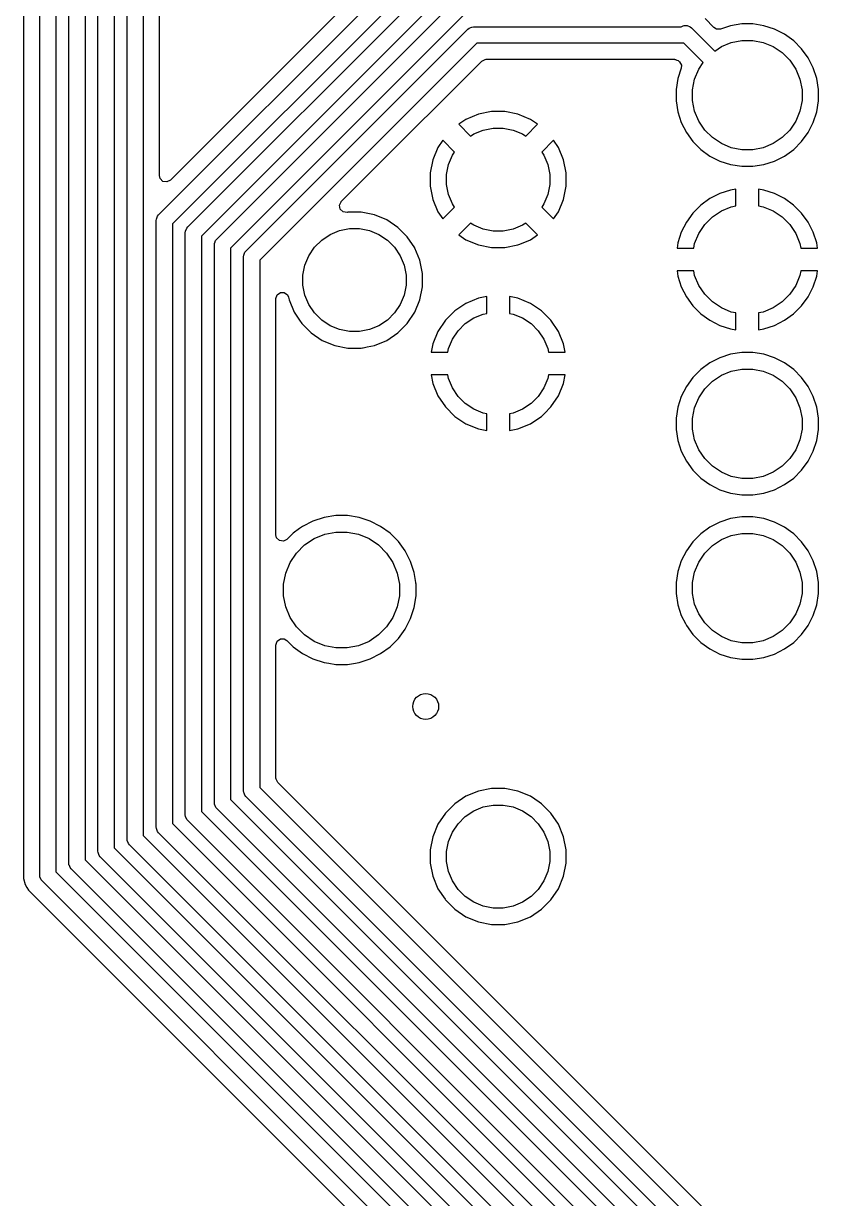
# Model space of a CAD drawing. Extents: x 0 to 130, y -140 to 0.
# Drawn here: x 31.28 to 43.57, y -117.61 to -99.44 of the extents above; entities that cross this region are included whole.
import ezdxf

# ---------------------------------------------------------------- set-up
doc = ezdxf.new("R2010")
doc.units = 0
doc.layers.add('BLACK', color=7, linetype='CONTINUOUS')

msp = doc.modelspace()

# ---------------------------------------------------------------- linework, layer by layer
at = {"layer": 'BLACK', "linetype": 'CONTINUOUS'}
for p, q in [((31.2845, -94.161377), (31.2845, -112.658207)), ((31.535, -112.608772), (31.535, -94.210812)), ((31.785, -94.262588), (31.785, -112.556996)), ((31.985, -112.422376), (31.985, -94.397208)), ((32.235, -94.448984), (32.235, -112.370599)), ((32.435, -112.23598), (32.435, -94.583604)), ((32.685, -94.63538), (32.685, -112.184204)), ((32.885, -112.049584), (32.885, -94.77)), ((33.135, -94.821776), (33.135, -111.997808)), ((33.3855, -101.794266), (33.3855, -95.686532)), ((33.371612, -102.401424), (39.95, -95.823035)), ((39.670504, -95.74827), (33.554504, -101.86427)), ((40.163389, -95.9632), (33.585, -102.541588)), ((33.821612, -102.58782), (40.4, -96.009431)), ((40.613389, -96.149596), (34.035, -102.727984)), ((34.271612, -102.774216), (37.964216, -99.081611)), ((38.104381, -99.295), (34.485, -102.91438)), ((34.721612, -102.960612), (38.150611, -99.531612)), ((38.150611, -99.531612), (38.169553, -99.516067)), ((38.169553, -99.516067), (38.169554, -99.516066)), ((38.169554, -99.516066), (38.195949, -99.505133)), ((38.195949, -99.505133), (38.214613, -99.497402)), ((38.214613, -99.497402), (38.214614, -99.497402)), ((38.214614, -99.497402), (38.239, -99.495)), ((38.239, -99.495), (41.447855, -99.495)), ((41.447855, -99.495), (41.448752, -99.494264)), ((41.448752, -99.494264), (41.480613, -99.481066)), ((41.480613, -99.481066), (41.493811, -99.4756)), ((41.493811, -99.4756), (41.542585, -99.4756)), ((41.542585, -99.4756), (41.587645, -99.494264)), ((41.587645, -99.494264), (41.587655, -99.494274)), ((41.587655, -99.494274), (41.606586, -99.50981)), ((41.606586, -99.50981), (41.966104, -99.869328)), ((41.954547, -99.50351), (41.818674, -99.367637)), ((41.993959, -99.527661), (41.954547, -99.50351)), ((42.055144, -99.527661), (41.993959, -99.527661)), ((42.212301, -99.476597), (42.055144, -99.527661)), ((42.383386, -99.4495), (42.212301, -99.476597)), ((42.383389, -99.4495), (42.383386, -99.4495)), ((42.556611, -99.4495), (42.383389, -99.4495)), ((42.556614, -99.4495), (42.556611, -99.4495)), ((42.727702, -99.476597), (42.556614, -99.4495)), ((42.727706, -99.476598), (42.727702, -99.476597)), ((42.892438, -99.530123), (42.727706, -99.476598)), ((42.892441, -99.530125), (42.892438, -99.530123)), ((43.046785, -99.608766), (42.892441, -99.530125)), ((42.223258, -99.736601), (42.386685, -99.704093)), ((42.386685, -99.704093), (42.553315, -99.704093)), ((42.553315, -99.704093), (42.716742, -99.736601)), ((43.046787, -99.608767), (43.046785, -99.608766)), ((43.046788, -99.608768), (43.046787, -99.608767)), ((43.186928, -99.710586), (43.046788, -99.608768)), ((43.309414, -99.833072), (43.186928, -99.710586)), ((38.290777, -99.745), (34.935, -103.100776)), ((41.488224, -99.745), (38.290777, -99.745)), ((41.789328, -100.046104), (41.488224, -99.745)), ((41.966104, -99.869328), (42.069313, -99.800367)), ((42.069313, -99.800367), (42.223258, -99.736601)), ((42.716742, -99.736601), (42.870687, -99.800367)), ((42.870687, -99.800367), (43.009234, -99.892941)), ((43.009234, -99.892941), (43.127059, -100.010766)), ((43.411232, -99.973212), (43.309414, -99.833072)), ((36.638254, -101.751781), (38.365541, -100.024496)), ((38.365541, -100.024496), (38.420058, -99.996719)), ((38.420058, -99.996719), (38.435545, -99.9955)), ((38.435545, -99.9955), (41.343455, -99.9955)), ((41.343455, -99.9955), (41.351052, -99.997968)), ((41.351052, -99.997968), (41.358942, -99.996719)), ((41.358942, -99.996719), (41.379597, -100.007243)), ((41.379597, -100.007243), (41.401646, -100.014407)), ((41.401646, -100.014407), (41.413459, -100.024496)), ((41.413459, -100.024496), (41.42351, -100.034547)), ((41.42351, -100.034547), (41.451287, -100.089064)), ((41.720367, -100.149313), (41.789328, -100.046104)), ((43.127059, -100.010766), (43.219633, -100.149313)), ((43.489873, -100.127555), (43.411232, -99.973212)), ((41.447661, -100.135144), (41.396597, -100.292301)), ((41.451287, -100.089064), (41.447661, -100.135144)), ((41.656601, -100.303258), (41.720367, -100.149313)), ((43.219633, -100.149313), (43.283399, -100.303258)), ((43.489873, -100.127557), (43.489873, -100.127555)), ((43.489874, -100.127558), (43.489873, -100.127557)), ((43.489876, -100.127561), (43.489874, -100.127558)), ((43.543401, -100.292293), (43.489876, -100.127561)), ((41.396597, -100.292301), (41.3695, -100.463385)), ((41.624093, -100.466685), (41.656601, -100.303258)), ((43.283399, -100.303258), (43.315907, -100.466685)), ((43.543402, -100.292297), (43.543401, -100.292293)), ((43.5705, -100.463385), (43.543402, -100.292297)), ((41.3695, -100.463385), (41.3695, -100.636614)), ((41.624093, -100.633315), (41.624093, -100.466685)), ((43.315907, -100.466685), (43.315907, -100.633315)), ((43.5705, -100.636614), (43.5705, -100.463385)), ((38.516581, -100.8052), (38.313727, -100.845549)), ((38.723418, -100.8052), (38.516581, -100.8052)), ((38.926272, -100.845549), (38.723418, -100.8052)), ((41.3695, -100.636614), (41.396597, -100.807702)), ((41.396597, -100.807702), (41.396598, -100.807706)), ((41.396598, -100.807706), (41.450123, -100.972438)), ((41.656601, -100.796742), (41.624093, -100.633315)), ((41.720367, -100.950687), (41.656601, -100.796742)), ((43.283399, -100.796742), (43.219633, -100.950687)), ((43.315907, -100.633315), (43.283399, -100.796742)), ((43.489876, -100.972438), (43.543401, -100.807706)), ((43.543401, -100.807706), (43.543402, -100.807702)), ((43.543402, -100.807702), (43.5705, -100.636614)), ((38.122638, -100.924701), (38.011349, -100.999061)), ((38.313727, -100.845549), (38.122638, -100.924701)), ((39.11736, -100.924701), (38.926272, -100.845549)), ((39.117374, -100.924708), (39.11736, -100.924701)), ((39.22865, -100.99906), (39.117374, -100.924708)), ((41.450123, -100.972438), (41.450125, -100.972441)), ((41.450125, -100.972441), (41.450126, -100.972444)), ((41.450126, -100.972444), (41.450127, -100.972445)), ((41.450127, -100.972445), (41.528768, -101.126788)), ((41.812941, -101.089234), (41.720367, -100.950687)), ((43.219633, -100.950687), (43.127059, -101.089234)), ((43.411232, -101.126788), (43.489873, -100.972445)), ((43.489873, -100.972445), (43.489874, -100.97244)), ((43.489874, -100.97244), (43.489876, -100.972438)), ((38.011349, -100.999061), (38.194367, -101.182079)), ((38.194367, -101.182079), (38.242883, -101.149663)), ((38.242883, -101.149663), (38.387772, -101.089648)), ((38.387772, -101.089648), (38.541586, -101.059052)), ((38.541586, -101.059052), (38.698414, -101.059052)), ((38.698414, -101.059052), (38.852228, -101.089648)), ((38.852228, -101.089648), (38.997117, -101.149663)), ((38.997117, -101.149663), (39.04563, -101.182078)), ((39.04563, -101.182078), (39.22865, -100.99906)), ((41.528768, -101.126788), (41.630586, -101.266928)), ((41.930766, -101.207059), (41.812941, -101.089234)), ((43.127059, -101.089234), (43.009234, -101.207059)), ((43.309414, -101.266928), (43.411232, -101.126788)), ((37.763861, -101.246549), (37.689501, -101.357838)), ((37.946879, -101.429567), (37.763861, -101.246549)), ((39.476137, -101.246549), (39.293119, -101.429566)), ((39.550498, -101.357839), (39.476137, -101.246549)), ((41.630586, -101.266928), (41.753072, -101.389414)), ((42.069313, -101.299633), (41.930766, -101.207059)), ((42.223258, -101.363399), (42.069313, -101.299633)), ((42.870687, -101.299633), (42.716742, -101.363399)), ((43.009234, -101.207059), (42.870687, -101.299633)), ((43.186928, -101.389414), (43.309414, -101.266928)), ((37.689501, -101.357838), (37.610349, -101.548927)), ((37.854448, -101.622972), (37.914463, -101.478083)), ((37.914463, -101.478083), (37.946879, -101.429567)), ((39.293119, -101.429566), (39.325537, -101.478083)), ((39.325537, -101.478083), (39.385552, -101.622972)), ((39.62965, -101.548927), (39.550498, -101.357839)), ((41.753072, -101.389414), (41.893212, -101.491232)), ((41.893212, -101.491232), (42.047555, -101.569873)), ((42.386685, -101.395907), (42.223258, -101.363399)), ((42.553315, -101.395907), (42.386685, -101.395907)), ((42.716742, -101.363399), (42.553315, -101.395907)), ((42.892445, -101.569873), (43.046788, -101.491232)), ((43.046788, -101.491232), (43.186928, -101.389414)), ((37.610349, -101.548927), (37.57, -101.751781)), ((37.823852, -101.776786), (37.854448, -101.622972)), ((39.385552, -101.622972), (39.416148, -101.776786)), ((39.669999, -101.751781), (39.62965, -101.548927)), ((42.047555, -101.569873), (42.047557, -101.569873)), ((42.047557, -101.569873), (42.047558, -101.569874)), ((42.047558, -101.569874), (42.047561, -101.569876)), ((42.047561, -101.569876), (42.212293, -101.623401)), ((42.212293, -101.623401), (42.212297, -101.623402)), ((42.212297, -101.623402), (42.383386, -101.6505)), ((42.383386, -101.6505), (42.383389, -101.6505)), ((42.383389, -101.6505), (42.556614, -101.6505)), ((42.556614, -101.6505), (42.727702, -101.623402)), ((42.727702, -101.623402), (42.727706, -101.623401)), ((42.727706, -101.623401), (42.892438, -101.569876)), ((42.892438, -101.569876), (42.89244, -101.569874)), ((42.89244, -101.569874), (42.892445, -101.569873)), ((33.39629, -101.839211), (33.3855, -101.794266)), ((33.439555, -101.882476), (33.39629, -101.839211)), ((33.499987, -101.892047), (33.439555, -101.882476)), ((33.554504, -101.86427), (33.499987, -101.892047)), ((36.195231, -102.194804), (36.638254, -101.751781)), ((37.57, -101.751781), (37.57, -101.958618)), ((37.823852, -101.933614), (37.823852, -101.776786)), ((39.416148, -101.776786), (39.416148, -101.933614)), ((39.67, -101.751786), (39.669999, -101.751781)), ((39.67, -101.958613), (39.67, -101.751786)), ((37.57, -101.958618), (37.610349, -102.161472)), ((37.854448, -102.087428), (37.823852, -101.933614)), ((39.416148, -101.933614), (39.385552, -102.087428)), ((39.62965, -102.161472), (39.669999, -101.958618)), ((39.669999, -101.958618), (39.67, -101.958613)), ((42.047751, -102.070588), (41.893475, -102.149195)), ((42.212412, -102.017086), (42.047751, -102.070588)), ((42.294999, -102.004005), (42.212412, -102.017086)), ((42.295, -102.004005), (42.294999, -102.004005)), ((42.295, -102.26233), (42.295, -102.004005)), ((42.727587, -102.017086), (42.645, -102.004005)), ((42.645, -102.004005), (42.645, -102.26233)), ((42.892248, -102.070588), (42.727587, -102.017086)), ((43.046524, -102.149195), (42.892248, -102.070588)), ((36.166949, -102.253142), (36.192567, -102.197577)), ((36.178885, -102.313151), (36.166949, -102.253142)), ((36.192567, -102.197577), (36.195231, -102.194804)), ((37.610349, -102.161472), (37.689501, -102.35256)), ((37.914463, -102.232317), (37.854448, -102.087428)), ((37.946878, -102.28083), (37.914463, -102.232317)), ((39.325537, -102.232317), (39.29312, -102.280832)), ((39.385552, -102.087428), (39.325537, -102.232317)), ((39.550498, -102.352561), (39.62965, -102.161472)), ((41.753403, -102.250962), (41.630962, -102.373403)), ((41.893471, -102.149197), (41.753403, -102.250962)), ((41.893475, -102.149195), (41.893471, -102.149197)), ((42.223258, -102.276601), (42.295, -102.26233)), ((42.645, -102.26233), (42.716742, -102.276601)), ((43.046528, -102.149197), (43.046524, -102.149195)), ((43.186596, -102.250962), (43.046528, -102.149197)), ((43.309037, -102.373403), (43.186596, -102.250962)), ((33.337402, -102.465426), (33.356066, -102.420366)), ((33.356066, -102.420366), (33.356071, -102.42036)), ((33.356071, -102.42036), (33.371612, -102.401424)), ((36.223814, -102.354685), (36.178885, -102.313151)), ((36.284575, -102.361878), (36.223814, -102.354685)), ((36.296526, -102.3595), (36.284575, -102.361878)), ((36.296535, -102.3595), (36.296526, -102.3595)), ((36.503465, -102.3595), (36.296535, -102.3595)), ((36.503467, -102.3595), (36.503465, -102.3595)), ((36.706418, -102.399869), (36.503467, -102.3595)), ((36.897597, -102.479058), (36.706418, -102.399869)), ((37.689501, -102.35256), (37.689508, -102.352574)), ((37.689508, -102.352574), (37.76386, -102.463849)), ((37.76386, -102.463849), (37.946878, -102.28083)), ((39.29312, -102.280832), (39.476137, -102.463849)), ((39.476137, -102.463849), (39.550498, -102.352561)), ((41.630962, -102.373403), (41.529197, -102.513471)), ((41.812941, -102.550766), (41.930766, -102.432941)), ((41.930766, -102.432941), (42.069313, -102.340367)), ((42.069313, -102.340367), (42.223258, -102.276601)), ((42.716742, -102.276601), (42.870687, -102.340367)), ((42.870687, -102.340367), (43.009234, -102.432941)), ((43.009234, -102.432941), (43.127059, -102.550766)), ((43.410802, -102.513471), (43.309037, -102.373403)), ((33.335, -102.489812), (33.337402, -102.465426)), ((33.335, -111.863188), (33.335, -102.489812)), ((33.585, -102.541588), (33.585, -111.811411)), ((33.787402, -102.651822), (33.806066, -102.606762)), ((33.806066, -102.606762), (33.806071, -102.606756)), ((33.806071, -102.606756), (33.821612, -102.58782)), ((36.167772, -102.644448), (36.321586, -102.613852)), ((36.321586, -102.613852), (36.478414, -102.613852)), ((36.478414, -102.613852), (36.632228, -102.644448)), ((37.069651, -102.59402), (36.897597, -102.479058)), ((37.069655, -102.594023), (37.069651, -102.59402)), ((37.215977, -102.740345), (37.069655, -102.594023)), ((38.194366, -102.528319), (38.011349, -102.711337)), ((38.242883, -102.560737), (38.194366, -102.528319)), ((38.387772, -102.620752), (38.242883, -102.560737)), ((38.541586, -102.651348), (38.387772, -102.620752)), ((38.852228, -102.620752), (38.698414, -102.651348)), ((38.997117, -102.560737), (38.852228, -102.620752)), ((39.045632, -102.52832), (38.997117, -102.560737)), ((39.228649, -102.711337), (39.045632, -102.52832)), ((41.529195, -102.513475), (41.450588, -102.667751)), ((41.529197, -102.513471), (41.529195, -102.513475)), ((41.720367, -102.689313), (41.812941, -102.550766)), ((43.127059, -102.550766), (43.219633, -102.689313)), ((43.410804, -102.513475), (43.410802, -102.513471)), ((43.489411, -102.667751), (43.410804, -102.513475)), ((33.785, -102.676208), (33.787402, -102.651822)), ((33.785, -111.676792), (33.785, -102.676208)), ((34.035, -102.727984), (34.035, -111.625016)), ((34.239804, -102.83242), (34.253727, -102.798806)), ((34.253727, -102.798806), (34.256066, -102.793158)), ((34.256066, -102.793158), (34.256071, -102.793152)), ((34.256071, -102.793152), (34.271612, -102.774216)), ((35.781592, -102.902485), (35.892485, -102.791592)), ((35.892485, -102.791592), (36.022883, -102.704463)), ((36.022883, -102.704463), (36.167772, -102.644448)), ((36.632228, -102.644448), (36.777117, -102.704463)), ((36.777117, -102.704463), (36.907515, -102.791592)), ((36.907515, -102.791592), (37.018408, -102.902485)), ((37.330941, -102.912402), (37.215977, -102.740345)), ((38.011349, -102.711337), (38.122639, -102.785698)), ((38.122639, -102.785698), (38.313727, -102.86485)), ((38.698414, -102.651348), (38.541586, -102.651348)), ((38.954575, -102.853127), (39.117361, -102.785698)), ((39.117361, -102.785698), (39.228649, -102.711337)), ((41.450588, -102.667751), (41.397084, -102.83242)), ((41.656601, -102.843258), (41.720367, -102.689313)), ((43.219633, -102.689313), (43.283399, -102.843258)), ((43.542915, -102.83242), (43.489411, -102.667751)), ((34.235, -102.862604), (34.237402, -102.838218)), ((34.235, -111.490396), (34.235, -102.862604)), ((34.237402, -102.838218), (34.239804, -102.83242)), ((34.485, -102.91438), (34.485, -111.438619)), ((34.687402, -103.024614), (34.706066, -102.979554)), ((34.706066, -102.979554), (34.706071, -102.979548)), ((34.706071, -102.979548), (34.721612, -102.960612)), ((35.694463, -103.032883), (35.781592, -102.902485)), ((37.018408, -102.902485), (37.105537, -103.032883)), ((37.332017, -102.915), (37.330941, -102.912402)), ((37.41013, -103.10358), (37.332017, -102.915)), ((38.313727, -102.86485), (38.516581, -102.905199)), ((38.516581, -102.905199), (38.516586, -102.9052)), ((38.516586, -102.9052), (38.723414, -102.9052)), ((38.723414, -102.9052), (38.723418, -102.905199)), ((38.723418, -102.905199), (38.926273, -102.864849)), ((38.926273, -102.864849), (38.926275, -102.864849)), ((38.926275, -102.864849), (38.954572, -102.853128)), ((38.954572, -102.853128), (38.954575, -102.853127)), ((41.397084, -102.83242), (41.384006, -102.915)), ((41.384006, -102.915), (41.64233, -102.915)), ((41.64233, -102.915), (41.656601, -102.843258)), ((43.283399, -102.843258), (43.29767, -102.915)), ((43.29767, -102.915), (43.555994, -102.915)), ((43.555994, -102.915), (43.542915, -102.83242)), ((34.685, -103.049), (34.687402, -103.024614)), ((34.685, -111.304), (34.685, -103.049)), ((34.935, -103.100776), (34.935, -111.252223)), ((35.634448, -103.177772), (35.694463, -103.032883)), ((37.105537, -103.032883), (37.165552, -103.177772)), ((37.4505, -103.306535), (37.41013, -103.10358)), ((35.603852, -103.331586), (35.634448, -103.177772)), ((35.603852, -103.488414), (35.603852, -103.331586)), ((37.165552, -103.177772), (37.196148, -103.331586)), ((37.196148, -103.331586), (37.196148, -103.488414)), ((37.4505, -103.513465), (37.4505, -103.306535)), ((41.384006, -103.265), (41.397084, -103.347579)), ((41.64233, -103.265), (41.384006, -103.265)), ((41.397084, -103.347579), (41.450588, -103.512248)), ((41.656601, -103.336742), (41.64233, -103.265)), ((41.720367, -103.490687), (41.656601, -103.336742)), ((43.283399, -103.336742), (43.219633, -103.490687)), ((43.29767, -103.265), (43.283399, -103.336742)), ((43.555994, -103.265), (43.29767, -103.265)), ((43.489411, -103.512248), (43.542915, -103.347579)), ((43.542915, -103.347579), (43.555994, -103.265)), ((35.634448, -103.642228), (35.603852, -103.488414)), ((37.196148, -103.488414), (37.165552, -103.642228)), ((37.41013, -103.71642), (37.4505, -103.513465)), ((41.450588, -103.512248), (41.529195, -103.666524)), ((41.812941, -103.629234), (41.720367, -103.490687)), ((43.219633, -103.490687), (43.127059, -103.629234)), ((43.410804, -103.666524), (43.489411, -103.512248)), ((35.1855, -103.694147), (35.204407, -103.635956)), ((35.1855, -104.524999), (35.1855, -103.694147)), ((35.204407, -103.635956), (35.253907, -103.599992)), ((35.253907, -103.599992), (35.315093, -103.599992)), ((35.315093, -103.599992), (35.364593, -103.635956)), ((35.364593, -103.635956), (35.381598, -103.674833)), ((35.381598, -103.674833), (35.389869, -103.716418)), ((35.389869, -103.716418), (35.469058, -103.907597)), ((35.694463, -103.787117), (35.634448, -103.642228)), ((37.165552, -103.642228), (37.105537, -103.787117)), ((37.330941, -103.907598), (37.41013, -103.71642)), ((38.313722, -103.690351), (38.122639, -103.769501)), ((38.313728, -103.690349), (38.313722, -103.690351)), ((38.445, -103.664237), (38.313728, -103.690349)), ((38.445, -103.923064), (38.445, -103.664237)), ((38.926271, -103.690349), (38.795, -103.664237)), ((38.795, -103.664237), (38.795, -103.923064)), ((38.926277, -103.690351), (38.926271, -103.690349)), ((39.11736, -103.769501), (38.926277, -103.690351)), ((41.529195, -103.666524), (41.529197, -103.666528)), ((41.529197, -103.666528), (41.630962, -103.806596)), ((41.930766, -103.747059), (41.812941, -103.629234)), ((43.127059, -103.629234), (43.009234, -103.747059)), ((43.309037, -103.806596), (43.410802, -103.666528)), ((43.410802, -103.666528), (43.410804, -103.666524)), ((35.781592, -103.917515), (35.694463, -103.787117)), ((37.105537, -103.787117), (37.018408, -103.917515)), ((37.95067, -103.884405), (37.804405, -104.03067)), ((38.122625, -103.769508), (37.95067, -103.884405)), ((38.122639, -103.769501), (38.122625, -103.769508)), ((39.117374, -103.769508), (39.11736, -103.769501)), ((39.289329, -103.884405), (39.117374, -103.769508)), ((39.435594, -104.03067), (39.289329, -103.884405)), ((41.630962, -103.806596), (41.753403, -103.929037)), ((42.069313, -103.839633), (41.930766, -103.747059)), ((42.223258, -103.903399), (42.069313, -103.839633)), ((42.870687, -103.839633), (42.716742, -103.903399)), ((43.009234, -103.747059), (42.870687, -103.839633)), ((43.186596, -103.929037), (43.309037, -103.806596)), ((35.469058, -103.907597), (35.551382, -104.030804)), ((35.551382, -104.030804), (35.584023, -104.079655)), ((35.584023, -104.079655), (35.730345, -104.225977)), ((35.892485, -104.028408), (35.781592, -103.917515)), ((36.022883, -104.115537), (35.892485, -104.028408)), ((36.907515, -104.028408), (36.777117, -104.115537)), ((37.018408, -103.917515), (36.907515, -104.028408)), ((37.069655, -104.225977), (37.215977, -104.079655)), ((37.215977, -104.079655), (37.330941, -103.907598)), ((37.804405, -104.03067), (37.689508, -104.202625)), ((38.001592, -104.192485), (38.112485, -104.081592)), ((38.112485, -104.081592), (38.242883, -103.994463)), ((38.242883, -103.994463), (38.387772, -103.934448)), ((38.387772, -103.934448), (38.445, -103.923064)), ((38.795, -103.923064), (38.852228, -103.934448)), ((38.852228, -103.934448), (38.997117, -103.994463)), ((38.997117, -103.994463), (39.127515, -104.081592)), ((39.127515, -104.081592), (39.238408, -104.192485)), ((39.550491, -104.202625), (39.435594, -104.03067)), ((41.753403, -103.929037), (41.893471, -104.030802)), ((41.893471, -104.030802), (41.893475, -104.030804)), ((41.893475, -104.030804), (42.047751, -104.109411)), ((42.295, -103.917669), (42.223258, -103.903399)), ((42.295, -104.175994), (42.295, -103.917669)), ((42.716742, -103.903399), (42.645, -103.917669)), ((42.645, -103.917669), (42.645, -104.175993)), ((42.892248, -104.109411), (43.046524, -104.030804)), ((43.046524, -104.030804), (43.046528, -104.030802)), ((43.046528, -104.030802), (43.186596, -103.929037)), ((35.730345, -104.225977), (35.902402, -104.340941)), ((36.167772, -104.175552), (36.022883, -104.115537)), ((36.321586, -104.206148), (36.167772, -104.175552)), ((36.478414, -104.206148), (36.321586, -104.206148)), ((36.632228, -104.175552), (36.478414, -104.206148)), ((36.777117, -104.115537), (36.632228, -104.175552)), ((36.897598, -104.340941), (37.069655, -104.225977)), ((37.689501, -104.202639), (37.610349, -104.393728)), ((37.689508, -104.202625), (37.689501, -104.202639)), ((37.914463, -104.322883), (38.001592, -104.192485)), ((39.238408, -104.192485), (39.325537, -104.322883)), ((39.550498, -104.202639), (39.550491, -104.202625)), ((39.62965, -104.393728), (39.550498, -104.202639)), ((42.047751, -104.109411), (42.21242, -104.162915)), ((42.21242, -104.162915), (42.295, -104.175994)), ((42.645, -104.175993), (42.727579, -104.162915)), ((42.727579, -104.162915), (42.892248, -104.109411)), ((35.902402, -104.340941), (36.09358, -104.42013)), ((36.09358, -104.42013), (36.296535, -104.4605)), ((36.53357, -104.454512), (36.594998, -104.442293)), ((36.594998, -104.442293), (36.70642, -104.42013)), ((36.70642, -104.42013), (36.897598, -104.340941)), ((37.610349, -104.393728), (37.584239, -104.524999)), ((37.854448, -104.467772), (37.914463, -104.322883)), ((39.325537, -104.322883), (39.385552, -104.467772)), ((39.65576, -104.524999), (39.62965, -104.393728)), ((35.1855, -107.348439), (35.1855, -104.524999)), ((36.296535, -104.4605), (36.296536, -104.4605)), ((36.296536, -104.4605), (36.503464, -104.4605)), ((36.503464, -104.4605), (36.503465, -104.4605)), ((36.503465, -104.4605), (36.522997, -104.456614)), ((36.522997, -104.456614), (36.53357, -104.454512)), ((37.584239, -104.524999), (37.58424, -104.525)), ((37.58424, -104.525), (37.843064, -104.525)), ((37.843064, -104.525), (37.854448, -104.467772)), ((39.385552, -104.467772), (39.396936, -104.525)), ((39.396936, -104.525), (39.65576, -104.525)), ((39.65576, -104.525), (39.65576, -104.524999)), ((42.047558, -104.610125), (41.893214, -104.688766)), ((42.047561, -104.610123), (42.047558, -104.610125)), ((42.212293, -104.556598), (42.047561, -104.610123)), ((42.212297, -104.556597), (42.212293, -104.556598)), ((42.383386, -104.5295), (42.212297, -104.556597)), ((42.383389, -104.5295), (42.383386, -104.5295)), ((42.556611, -104.5295), (42.383389, -104.5295)), ((42.556614, -104.5295), (42.556611, -104.5295)), ((42.727702, -104.556597), (42.556614, -104.5295)), ((42.727706, -104.556598), (42.727702, -104.556597)), ((42.892438, -104.610123), (42.727706, -104.556598)), ((42.892441, -104.610125), (42.892438, -104.610123)), ((43.046785, -104.688766), (42.892441, -104.610125)), ((41.753073, -104.790585), (41.630585, -104.913073)), ((41.893214, -104.688766), (41.753073, -104.790585)), ((42.223258, -104.816601), (42.386685, -104.784093)), ((42.386685, -104.784093), (42.553315, -104.784093)), ((42.553315, -104.784093), (42.716742, -104.816601)), ((43.046787, -104.688767), (43.046785, -104.688766)), ((43.046788, -104.688768), (43.046787, -104.688767)), ((43.186928, -104.790586), (43.046788, -104.688768)), ((43.309414, -104.913072), (43.186928, -104.790586)), ((37.584239, -104.875), (37.610349, -105.006271)), ((37.843064, -104.875), (37.584239, -104.875)), ((37.854448, -104.932228), (37.843064, -104.875)), ((37.914463, -105.077117), (37.854448, -104.932228)), ((39.385552, -104.932228), (39.325537, -105.077117)), ((39.396936, -104.875), (39.385552, -104.932228)), ((39.655761, -104.875), (39.396936, -104.875)), ((39.62965, -105.006271), (39.655761, -104.875)), ((41.630585, -104.913073), (41.528766, -105.053214)), ((41.812941, -105.090766), (41.930766, -104.972941)), ((41.930766, -104.972941), (42.069313, -104.880367)), ((42.069313, -104.880367), (42.223258, -104.816601)), ((42.716742, -104.816601), (42.870687, -104.880367)), ((42.870687, -104.880367), (43.009234, -104.972941)), ((43.009234, -104.972941), (43.127059, -105.090766)), ((43.411232, -105.053212), (43.309414, -104.913072)), ((37.610349, -105.006271), (37.689501, -105.19736)), ((38.001592, -105.207515), (37.914463, -105.077117)), ((39.325537, -105.077117), (39.238408, -105.207515)), ((39.550498, -105.19736), (39.62965, -105.006271)), ((41.528766, -105.053214), (41.450125, -105.207558)), ((41.720367, -105.229313), (41.812941, -105.090766)), ((43.127059, -105.090766), (43.219633, -105.229313)), ((43.489873, -105.207555), (43.411232, -105.053212)), ((37.689501, -105.19736), (37.689508, -105.197374)), ((37.689508, -105.197374), (37.804405, -105.369329)), ((38.112485, -105.318408), (38.001592, -105.207515)), ((38.242883, -105.405537), (38.112485, -105.318408)), ((39.127515, -105.318408), (38.997117, -105.405537)), ((39.238408, -105.207515), (39.127515, -105.318408)), ((39.435594, -105.369329), (39.550491, -105.197374)), ((39.550491, -105.197374), (39.550498, -105.19736)), ((41.450123, -105.207561), (41.396598, -105.372293)), ((41.450125, -105.207558), (41.450123, -105.207561)), ((41.656601, -105.383258), (41.720367, -105.229313)), ((43.219633, -105.229313), (43.283399, -105.383258)), ((43.489873, -105.207557), (43.489873, -105.207555)), ((43.489874, -105.207558), (43.489873, -105.207557)), ((43.489876, -105.207561), (43.489874, -105.207558)), ((43.543401, -105.372293), (43.489876, -105.207561)), ((37.804405, -105.369329), (37.95067, -105.515594)), ((37.95067, -105.515594), (38.122625, -105.630491)), ((38.387772, -105.465552), (38.242883, -105.405537)), ((38.445, -105.476935), (38.387772, -105.465552)), ((38.445, -105.73576), (38.445, -105.476935)), ((38.852228, -105.465552), (38.795, -105.476935)), ((38.795, -105.476935), (38.795, -105.73576)), ((38.997117, -105.405537), (38.852228, -105.465552)), ((39.247737, -105.543385), (39.289329, -105.515594)), ((39.289329, -105.515594), (39.335429, -105.469495)), ((39.335429, -105.469495), (39.435594, -105.369329)), ((41.396597, -105.372297), (41.3695, -105.543385)), ((41.396598, -105.372293), (41.396597, -105.372297)), ((41.624093, -105.546685), (41.656601, -105.383258)), ((43.283399, -105.383258), (43.315907, -105.546685)), ((43.543402, -105.372297), (43.543401, -105.372293)), ((43.5705, -105.543385), (43.543402, -105.372297)), ((38.122625, -105.630491), (38.122639, -105.630498)), ((38.122639, -105.630498), (38.313728, -105.70965)), ((38.313728, -105.70965), (38.313727, -105.70965)), ((38.313727, -105.70965), (38.444999, -105.73576)), ((38.795, -105.73576), (38.926271, -105.70965)), ((38.926271, -105.70965), (39.11736, -105.630498)), ((39.11736, -105.630498), (39.117374, -105.630491)), ((39.117374, -105.630491), (39.247737, -105.543385)), ((41.3695, -105.543385), (41.3695, -105.716614)), ((41.624093, -105.713315), (41.624093, -105.546685)), ((41.656601, -105.876742), (41.624093, -105.713315)), ((43.315907, -105.713315), (43.283399, -105.876742)), ((43.315907, -105.546685), (43.315907, -105.713315)), ((43.5705, -105.716614), (43.5705, -105.543385)), ((38.444999, -105.73576), (38.445, -105.73576)), ((41.3695, -105.716614), (41.396597, -105.887702)), ((41.396597, -105.887702), (41.396598, -105.887706)), ((41.396598, -105.887706), (41.450123, -106.052438)), ((41.720367, -106.030687), (41.656601, -105.876742)), ((43.283399, -105.876742), (43.219633, -106.030687)), ((43.489876, -106.052438), (43.543401, -105.887706)), ((43.543401, -105.887706), (43.543402, -105.887702)), ((43.543402, -105.887702), (43.5705, -105.716614)), ((41.450123, -106.052438), (41.450125, -106.052441)), ((41.450125, -106.052441), (41.528635, -106.206528)), ((41.812941, -106.169234), (41.720367, -106.030687)), ((43.219633, -106.030687), (43.127059, -106.169234)), ((43.411232, -106.206788), (43.489873, -106.052445)), ((43.489873, -106.052445), (43.489874, -106.05244)), ((43.489874, -106.05244), (43.489876, -106.052438)), ((41.528635, -106.206528), (41.528768, -106.206788)), ((41.528768, -106.206788), (41.630586, -106.346928)), ((41.930766, -106.287059), (41.812941, -106.169234)), ((43.127059, -106.169234), (43.009234, -106.287059)), ((43.309414, -106.346928), (43.411232, -106.206788)), ((41.630586, -106.346928), (41.753072, -106.469414)), ((42.069313, -106.379633), (41.930766, -106.287059)), ((42.223258, -106.443399), (42.069313, -106.379633)), ((42.870687, -106.379633), (42.716742, -106.443399)), ((43.009234, -106.287059), (42.870687, -106.379633)), ((43.186928, -106.469414), (43.309414, -106.346928)), ((41.753072, -106.469414), (41.893212, -106.571232)), ((41.893212, -106.571232), (42.047555, -106.649873)), ((42.386685, -106.475907), (42.223258, -106.443399)), ((42.553315, -106.475907), (42.386685, -106.475907)), ((42.716742, -106.443399), (42.553315, -106.475907)), ((42.892445, -106.649873), (43.046788, -106.571232)), ((43.046788, -106.571232), (43.186928, -106.469414)), ((42.047555, -106.649873), (42.047557, -106.649873)), ((42.047557, -106.649873), (42.047558, -106.649874)), ((42.047558, -106.649874), (42.047561, -106.649876)), ((42.047561, -106.649876), (42.212293, -106.703401)), ((42.212293, -106.703401), (42.212297, -106.703402)), ((42.212297, -106.703402), (42.383386, -106.7305)), ((42.383386, -106.7305), (42.383389, -106.7305)), ((42.383389, -106.7305), (42.556614, -106.7305)), ((42.556614, -106.7305), (42.727702, -106.703402)), ((42.727702, -106.703402), (42.727706, -106.703401)), ((42.727706, -106.703401), (42.892438, -106.649876)), ((42.892438, -106.649876), (42.89244, -106.649874)), ((42.89244, -106.649874), (42.892445, -106.649873)), ((35.758362, -107.133788), (35.597008, -107.216002)), ((35.930593, -107.077828), (35.758362, -107.133788)), ((36.109451, -107.0495), (35.930593, -107.077828)), ((36.109454, -107.0495), (36.109451, -107.0495)), ((36.290546, -107.0495), (36.109454, -107.0495)), ((36.290549, -107.0495), (36.290546, -107.0495)), ((36.469406, -107.077828), (36.290549, -107.0495)), ((36.641637, -107.133788), (36.469406, -107.077828)), ((36.802991, -107.216002), (36.641637, -107.133788)), ((42.047558, -107.150125), (41.893214, -107.228766)), ((42.047561, -107.150123), (42.047558, -107.150125)), ((42.212293, -107.096598), (42.047561, -107.150123)), ((42.212297, -107.096597), (42.212293, -107.096598)), ((42.383386, -107.0695), (42.212297, -107.096597)), ((42.383389, -107.0695), (42.383386, -107.0695)), ((42.556611, -107.0695), (42.383389, -107.0695)), ((42.556614, -107.0695), (42.556611, -107.0695)), ((42.727702, -107.096597), (42.556614, -107.0695)), ((42.727706, -107.096598), (42.727702, -107.096597)), ((42.892438, -107.150123), (42.727706, -107.096598)), ((42.892441, -107.150125), (42.892438, -107.150123)), ((43.046785, -107.228766), (42.892441, -107.150125)), ((35.19629, -107.393384), (35.1855, -107.348439)), ((35.450499, -107.322447), (35.354501, -107.418444)), ((35.550202, -107.250009), (35.450499, -107.322447)), ((35.597008, -107.216002), (35.550202, -107.250009)), ((35.775743, -107.406271), (35.938744, -107.338754)), ((35.938744, -107.338754), (36.111785, -107.304334)), ((36.111785, -107.304334), (36.288215, -107.304334)), ((36.288215, -107.304334), (36.461256, -107.338754)), ((36.461256, -107.338754), (36.624257, -107.406271)), ((36.802993, -107.216003), (36.802991, -107.216002)), ((36.802994, -107.216004), (36.802993, -107.216003)), ((36.949501, -107.322447), (36.802994, -107.216004)), ((37.077553, -107.450499), (36.949501, -107.322447)), ((41.753073, -107.330585), (41.630585, -107.453073)), ((41.893214, -107.228766), (41.753073, -107.330585)), ((42.223258, -107.356601), (42.386685, -107.324093)), ((42.386685, -107.324093), (42.553315, -107.324093)), ((42.553315, -107.324093), (42.716742, -107.356601)), ((43.046787, -107.228767), (43.046785, -107.228766)), ((43.046788, -107.228768), (43.046787, -107.228767)), ((43.138398, -107.295327), (43.046788, -107.228768)), ((43.186928, -107.330586), (43.138398, -107.295327)), ((43.309414, -107.453072), (43.186928, -107.330586)), ((35.239555, -107.436649), (35.19629, -107.393384)), ((35.299987, -107.44622), (35.239555, -107.436649)), ((35.354501, -107.418444), (35.299987, -107.44622)), ((35.504291, -107.629046), (35.629046, -107.504291)), ((35.629046, -107.504291), (35.775743, -107.406271)), ((36.624257, -107.406271), (36.770954, -107.504291)), ((36.770954, -107.504291), (36.895709, -107.629046)), ((37.183996, -107.597006), (37.077553, -107.450499)), ((41.630585, -107.453073), (41.528766, -107.593214)), ((41.812941, -107.630766), (41.930766, -107.512941)), ((41.930766, -107.512941), (42.069313, -107.420367)), ((42.069313, -107.420367), (42.223258, -107.356601)), ((42.716742, -107.356601), (42.870687, -107.420367)), ((42.870687, -107.420367), (43.009234, -107.512941)), ((43.009234, -107.512941), (43.127059, -107.630766)), ((43.411232, -107.593212), (43.309414, -107.453072)), ((35.406271, -107.775743), (35.504291, -107.629046)), ((36.895709, -107.629046), (36.993729, -107.775743)), ((37.266211, -107.758361), (37.183996, -107.597006)), ((41.528766, -107.593214), (41.450125, -107.747558)), ((41.720367, -107.769313), (41.812941, -107.630766)), ((43.127059, -107.630766), (43.219633, -107.769313)), ((43.489873, -107.747555), (43.411232, -107.593212)), ((35.338754, -107.938744), (35.406271, -107.775743)), ((36.993729, -107.775743), (37.061246, -107.938744)), ((37.322171, -107.930591), (37.266211, -107.758361)), ((41.450123, -107.747561), (41.396598, -107.912293)), ((41.450125, -107.747558), (41.450123, -107.747561)), ((41.656601, -107.923258), (41.720367, -107.769313)), ((43.219633, -107.769313), (43.283399, -107.923258)), ((43.489873, -107.747557), (43.489873, -107.747555)), ((43.489874, -107.747558), (43.489873, -107.747557)), ((43.489876, -107.747561), (43.489874, -107.747558)), ((43.543401, -107.912293), (43.489876, -107.747561)), ((35.304334, -108.111785), (35.338754, -107.938744)), ((37.061246, -107.938744), (37.095666, -108.111785)), ((37.322171, -107.930593), (37.322171, -107.930591)), ((37.346372, -108.083385), (37.322171, -107.930593)), ((41.396597, -107.912297), (41.3695, -108.083385)), ((41.396598, -107.912293), (41.396597, -107.912297)), ((41.624093, -108.086685), (41.656601, -107.923258)), ((43.283399, -107.923258), (43.315907, -108.086685)), ((43.543402, -107.912297), (43.543401, -107.912293)), ((43.5705, -108.083385), (43.543402, -107.912297)), ((35.304334, -108.288215), (35.304334, -108.111785)), ((37.095666, -108.111785), (37.095666, -108.288215)), ((37.348209, -108.094986), (37.346372, -108.083385)), ((37.3505, -108.10945), (37.348209, -108.094986)), ((37.3505, -108.109454), (37.3505, -108.10945)), ((37.3505, -108.290546), (37.3505, -108.109454)), ((41.3695, -108.083385), (41.3695, -108.256614)), ((41.3695, -108.256614), (41.396597, -108.427702)), ((41.624093, -108.253315), (41.624093, -108.086685)), ((41.656601, -108.416742), (41.624093, -108.253315)), ((43.315907, -108.253315), (43.283399, -108.416742)), ((43.315907, -108.086685), (43.315907, -108.253315)), ((43.543402, -108.427702), (43.5705, -108.256614)), ((43.5705, -108.256614), (43.5705, -108.083385)), ((35.338754, -108.461256), (35.304334, -108.288215)), ((37.095666, -108.288215), (37.061246, -108.461256)), ((37.322171, -108.469409), (37.3505, -108.290546)), ((41.396597, -108.427702), (41.396598, -108.427706)), ((41.396598, -108.427706), (41.450123, -108.592438)), ((41.720367, -108.570687), (41.656601, -108.416742)), ((43.283399, -108.416742), (43.219633, -108.570687)), ((43.489876, -108.592438), (43.543401, -108.427706)), ((43.543401, -108.427706), (43.543402, -108.427702)), ((35.406271, -108.624257), (35.338754, -108.461256)), ((37.061246, -108.461256), (36.993729, -108.624257)), ((37.266211, -108.641639), (37.322171, -108.469409)), ((41.450123, -108.592438), (41.450125, -108.592441)), ((41.450125, -108.592441), (41.515373, -108.7205)), ((41.812941, -108.709234), (41.720367, -108.570687)), ((43.219633, -108.570687), (43.127059, -108.709234)), ((43.411232, -108.746788), (43.489873, -108.592445)), ((43.489873, -108.592445), (43.489874, -108.59244)), ((43.489874, -108.59244), (43.489876, -108.592438)), ((35.504291, -108.770954), (35.406271, -108.624257)), ((35.629046, -108.895709), (35.504291, -108.770954)), ((36.895709, -108.770954), (36.770954, -108.895709)), ((36.993729, -108.624257), (36.895709, -108.770954)), ((37.077553, -108.949501), (37.183996, -108.802994)), ((37.183996, -108.802994), (37.266211, -108.641639)), ((41.515373, -108.7205), (41.528768, -108.746788)), ((41.528768, -108.746788), (41.630586, -108.886928)), ((41.930766, -108.827059), (41.812941, -108.709234)), ((43.127059, -108.709234), (43.009234, -108.827059)), ((43.309414, -108.886928), (43.411232, -108.746788)), ((35.204407, -108.99337), (35.253907, -108.957406)), ((35.253907, -108.957406), (35.315093, -108.957406)), ((35.315093, -108.957406), (35.354501, -108.981555)), ((35.354501, -108.981555), (35.450499, -109.077553)), ((35.775743, -108.993729), (35.629046, -108.895709)), ((36.770954, -108.895709), (36.624257, -108.993729)), ((36.949501, -109.077553), (37.077553, -108.949501)), ((41.630586, -108.886928), (41.753072, -109.009414)), ((42.069313, -108.919633), (41.930766, -108.827059)), ((42.223258, -108.983399), (42.069313, -108.919633)), ((42.386685, -109.015907), (42.223258, -108.983399)), ((42.716742, -108.983399), (42.553315, -109.015907)), ((42.870687, -108.919633), (42.716742, -108.983399)), ((43.009234, -108.827059), (42.870687, -108.919633)), ((43.186928, -109.009414), (43.309414, -108.886928)), ((35.1855, -109.051561), (35.204407, -108.99337)), ((35.1855, -111.107455), (35.1855, -109.051561)), ((35.450499, -109.077553), (35.597006, -109.183996)), ((35.938744, -109.061246), (35.775743, -108.993729)), ((36.111785, -109.095666), (35.938744, -109.061246)), ((36.288215, -109.095666), (36.111785, -109.095666)), ((36.461256, -109.061246), (36.288215, -109.095666)), ((36.624257, -108.993729), (36.461256, -109.061246)), ((36.802994, -109.183996), (36.949501, -109.077553)), ((41.753072, -109.009414), (41.893212, -109.111232)), ((41.893212, -109.111232), (42.047555, -109.189873)), ((42.553315, -109.015907), (42.386685, -109.015907)), ((42.892445, -109.189873), (43.046788, -109.111232)), ((43.046788, -109.111232), (43.186928, -109.009414)), ((35.597006, -109.183996), (35.758361, -109.266211)), ((35.758361, -109.266211), (35.930591, -109.322171)), ((35.930591, -109.322171), (36.002136, -109.333502)), ((36.002136, -109.333502), (36.109451, -109.3505)), ((36.290549, -109.3505), (36.382323, -109.335964)), ((36.382323, -109.335964), (36.469409, -109.322171)), ((36.469409, -109.322171), (36.641639, -109.266211)), ((36.641639, -109.266211), (36.802994, -109.183996)), ((42.047555, -109.189873), (42.047557, -109.189873)), ((42.047557, -109.189873), (42.047558, -109.189874)), ((42.047558, -109.189874), (42.047561, -109.189876)), ((42.047561, -109.189876), (42.212293, -109.243401)), ((42.212293, -109.243401), (42.212297, -109.243402)), ((42.212297, -109.243402), (42.383386, -109.2705)), ((42.383386, -109.2705), (42.383389, -109.2705)), ((42.383389, -109.2705), (42.556614, -109.2705)), ((42.556614, -109.2705), (42.727702, -109.243402)), ((42.727702, -109.243402), (42.727706, -109.243401)), ((42.727706, -109.243401), (42.892438, -109.189876)), ((42.892438, -109.189876), (42.89244, -109.189874)), ((42.89244, -109.189874), (42.892445, -109.189873)), ((36.109451, -109.3505), (36.109454, -109.3505)), ((36.109454, -109.3505), (36.290549, -109.3505)), ((35.186719, -111.122942), (35.1855, -111.107455)), ((35.214496, -111.177459), (35.186719, -111.122942)), ((34.687402, -111.328386), (34.685, -111.304)), ((34.687402, -111.328387), (34.687402, -111.328386)), ((34.692264, -111.340125), (34.687402, -111.328387)), ((34.706066, -111.373446), (34.692264, -111.340125)), ((34.935, -111.252223), (42.898777, -119.216)), ((36.253569, -112.216532), (35.214496, -111.177459)), ((38.313581, -111.309869), (38.122402, -111.389058)), ((38.516532, -111.2695), (38.313581, -111.309869)), ((38.516535, -111.2695), (38.516532, -111.2695)), ((38.723465, -111.2695), (38.516535, -111.2695)), ((38.723467, -111.2695), (38.723465, -111.2695)), ((38.926418, -111.309869), (38.723467, -111.2695)), ((39.117597, -111.389058), (38.926418, -111.309869)), ((34.237402, -111.514782), (34.235, -111.490396)), ((34.237402, -111.514783), (34.237402, -111.514782)), ((34.239806, -111.520586), (34.237402, -111.514783)), ((34.256066, -111.559842), (34.239806, -111.520586)), ((34.485, -111.438619), (42.712381, -119.666)), ((34.706071, -111.373451), (34.706066, -111.373446)), ((34.721612, -111.392388), (34.706071, -111.373451)), ((42.758611, -119.429388), (34.721612, -111.392388)), ((37.950348, -111.50402), (37.80402, -111.650348)), ((38.122402, -111.389058), (37.950348, -111.50402)), ((38.387772, -111.554448), (38.541586, -111.523852)), ((38.541586, -111.523852), (38.698414, -111.523852)), ((38.698414, -111.523852), (38.852228, -111.554448)), ((39.254579, -111.480586), (39.117597, -111.389058)), ((39.289655, -111.504023), (39.254579, -111.480586)), ((39.435977, -111.650345), (39.289655, -111.504023)), ((33.787402, -111.701178), (33.785, -111.676792)), ((33.787402, -111.701179), (33.787402, -111.701178)), ((33.788132, -111.702941), (33.787402, -111.701179)), ((33.806066, -111.746238), (33.788132, -111.702941)), ((34.035, -111.625016), (42.525984, -120.116)), ((34.256071, -111.559847), (34.256066, -111.559842)), ((34.271612, -111.578784), (34.256071, -111.559847)), ((42.572216, -119.879389), (34.271612, -111.578784)), ((37.80402, -111.650348), (37.689058, -111.822402)), ((38.001592, -111.812485), (38.112485, -111.701592)), ((38.112485, -111.701592), (38.242883, -111.614463)), ((38.242883, -111.614463), (38.387772, -111.554448)), ((38.852228, -111.554448), (38.997117, -111.614463)), ((38.997117, -111.614463), (39.127515, -111.701592)), ((39.127515, -111.701592), (39.238408, -111.812485)), ((39.550941, -111.822402), (39.435977, -111.650345)), ((33.337402, -111.887574), (33.335, -111.863188)), ((33.356066, -111.932634), (33.337402, -111.887574)), ((33.585, -111.811411), (42.339589, -120.566)), ((33.806071, -111.746243), (33.806066, -111.746238)), ((33.821612, -111.76518), (33.806071, -111.746243)), ((42.38582, -120.329388), (33.821612, -111.76518)), ((37.689058, -111.822402), (37.609869, -112.013581)), ((37.914463, -111.942883), (38.001592, -111.812485)), ((39.238408, -111.812485), (39.325537, -111.942883)), ((39.63013, -112.01358), (39.550941, -111.822402)), ((32.887402, -112.07397), (32.885, -112.049584)), ((32.906066, -112.11903), (32.887402, -112.07397)), ((33.135, -111.997808), (42.153192, -121.016)), ((33.356071, -111.932639), (33.356066, -111.932634)), ((33.371612, -111.951576), (33.356071, -111.932639)), ((42.199423, -120.779388), (33.371612, -111.951576)), ((37.609869, -112.013581), (37.5695, -112.216532)), ((37.854448, -112.087772), (37.914463, -111.942883)), ((39.325537, -111.942883), (39.385552, -112.087772)), ((39.6705, -112.216535), (39.63013, -112.01358)), ((32.437402, -112.260366), (32.435, -112.23598)), ((32.685, -112.184204), (41.966796, -121.466)), ((32.906071, -112.119035), (32.906066, -112.11903)), ((32.921612, -112.137972), (32.906071, -112.119035)), ((42.013028, -121.229388), (32.921612, -112.137972)), ((42.973541, -118.936504), (36.253569, -112.216532)), ((37.5695, -112.216532), (37.5695, -112.423467)), ((37.823852, -112.241586), (37.854448, -112.087772)), ((37.823852, -112.398414), (37.823852, -112.241586)), ((39.385552, -112.087772), (39.416148, -112.241586)), ((39.416148, -112.241586), (39.416148, -112.398414)), ((39.6705, -112.423465), (39.6705, -112.216535)), ((31.987402, -112.446762), (31.985, -112.422376)), ((32.235, -112.370599), (41.780401, -121.916)), ((32.456066, -112.305426), (32.437402, -112.260366)), ((32.456071, -112.305431), (32.456066, -112.305426)), ((32.471612, -112.324368), (32.456071, -112.305431)), ((41.826632, -121.679388), (32.471612, -112.324368)), ((37.5695, -112.423467), (37.609869, -112.626418)), ((37.854448, -112.552228), (37.823852, -112.398414)), ((39.416148, -112.398414), (39.385552, -112.552228)), ((39.63013, -112.62642), (39.6705, -112.423465)), ((31.537402, -112.633158), (31.535, -112.608772)), ((31.785, -112.556996), (42.264388, -123.036384)), ((31.987402, -112.446763), (31.987402, -112.446762)), ((31.992868, -112.45996), (31.987402, -112.446763)), ((32.006066, -112.491822), (31.992868, -112.45996)), ((32.006071, -112.491827), (32.006066, -112.491822)), ((32.021612, -112.510764), (32.006071, -112.491827)), ((41.640236, -122.129389), (32.021612, -112.510764)), ((37.914463, -112.697117), (37.854448, -112.552228)), ((39.385552, -112.552228), (39.325537, -112.697117)), ((31.2845, -112.658207), (31.31009, -112.75371)), ((31.31009, -112.75371), (31.335901, -112.798416)), ((31.335901, -112.798416), (31.359526, -112.839335)), ((31.556066, -112.678218), (31.537402, -112.633158)), ((31.556071, -112.678223), (31.556066, -112.678218)), ((31.571612, -112.69716), (31.556071, -112.678223)), ((42.051, -123.176548), (31.571612, -112.69716)), ((37.609869, -112.626418), (37.689058, -112.817597)), ((38.001592, -112.827515), (37.914463, -112.697117)), ((39.325537, -112.697117), (39.238408, -112.827515)), ((39.550941, -112.817598), (39.63013, -112.62642)), ((31.359526, -112.839335), (41.771505, -123.251314)), ((37.689058, -112.817597), (37.798766, -112.981788)), ((37.798766, -112.981788), (37.804023, -112.989655)), ((38.112485, -112.938408), (38.001592, -112.827515)), ((38.242883, -113.025537), (38.112485, -112.938408)), ((39.127515, -112.938408), (38.997117, -113.025537)), ((39.238408, -112.827515), (39.127515, -112.938408)), ((39.435977, -112.989655), (39.550941, -112.817598)), ((37.804023, -112.989655), (37.950345, -113.135977)), ((37.950345, -113.135977), (38.122402, -113.250941)), ((38.387772, -113.085552), (38.242883, -113.025537)), ((38.541586, -113.116148), (38.387772, -113.085552)), ((38.698414, -113.116148), (38.541586, -113.116148)), ((38.852228, -113.085552), (38.698414, -113.116148)), ((38.997117, -113.025537), (38.852228, -113.085552)), ((39.117598, -113.250941), (39.289655, -113.135977)), ((39.289655, -113.135977), (39.435977, -112.989655)), ((38.122402, -113.250941), (38.31358, -113.33013)), ((38.31358, -113.33013), (38.516535, -113.3705)), ((38.723465, -113.3705), (38.92642, -113.33013)), ((38.92642, -113.33013), (39.117598, -113.250941)), ((38.516535, -113.3705), (38.516536, -113.3705)), ((38.516536, -113.3705), (38.723464, -113.3705)), ((38.723464, -113.3705), (38.723465, -113.3705))]:
    msp.add_line(p, q, dxfattribs=at)
at = {"layer": 'BLACK'}
msp.add_circle((37.5, -110), 0.2, dxfattribs=at)

doc.saveas('drawing.dxf')
